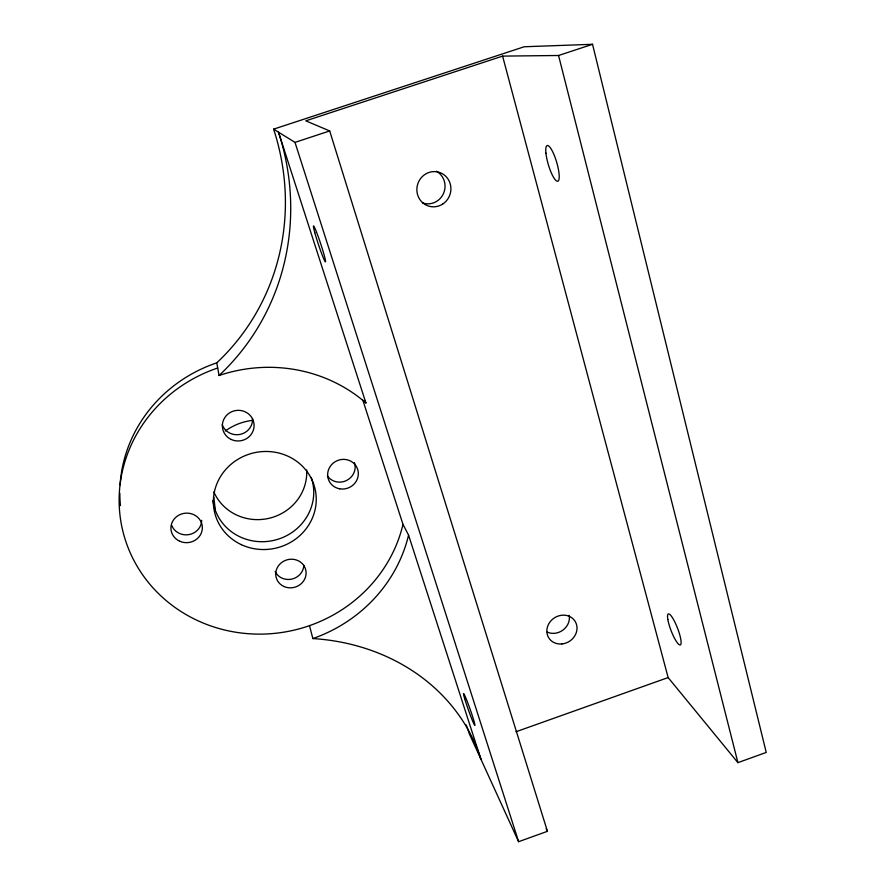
<?xml version="1.0" encoding="UTF-8"?>
<svg xmlns="http://www.w3.org/2000/svg" width="886" height="886" viewBox="0 0 886 886"><rect width="100%" height="100%" fill="white"/><g stroke="black" fill="none" stroke-linecap="round" stroke-linejoin="round"><path stroke-width="1.33" d="M466.202 724.936A197.678 174.188 -15.2 0 1 469.403 733.996L518.609 841.7L547.426 831.312L329.692 130.94L305.792 120.839L502.595 56.106L558.557 55.497L592.535 44.3L766.235 752.435L737.916 762.647L668.133 677.568L502.595 56.106M515.995 731.747L668.133 677.568M219.064 375.509A249.697 236.717 39.5 0 0 278.503 132.18L365.907 402.953A147.486 139.545 -13.3 0 0 219.064 375.509L216.76 362.85A239.142 226.86 40.4 0 0 273.619 129.157L295.005 142.38L329.692 130.94M273.619 129.157L524.202 46.759L592.535 44.3M364.545 400.66L365.907 402.953M362.839 400.184L402.997 524.39L408.568 535.111L480.888 759.125A205.153 179.481 -15.4 0 0 312.869 638.562L309.491 625.66M546.197 828.831L547.426 831.312M295.005 142.38L518.609 841.7M558.557 55.497L737.916 762.647M213.792 497.312L215.364 510.369M402.997 524.39A144.086 136.666 -12.9 0 1 166.225 600.63A144.086 136.666 -12.9 0 1 217.701 368M120.452 505.596A141.749 134.683 -12.7 0 1 119.831 493.247M120.086 484.908A141.749 134.683 -12.7 0 1 216.76 362.85M408.568 535.111A147.486 139.545 -13.3 0 1 312.869 638.562M252.532 418.513A15.616 15.084 -6.9 0 1 222.209 424.693M354.466 462.636A15.217 14.508 -23.4 0 1 346.504 480.522A15.217 14.508 -23.4 0 1 327.388 475.904M225.288 431.006A55.696 53.149 -11.9 0 1 252.421 420.363M306.667 469.968A48.387 46.183 -11.9 0 1 269.2 518.266A48.387 46.183 -11.9 0 1 213.858 491.974M201.687 520.326A15.461 14.541 -4.7 0 1 188.796 534.635A15.461 14.541 -4.7 0 1 171.685 525.354M303.809 565.312A15.029 14.032 -15.7 0 1 291.671 579.123A15.029 14.032 -15.7 0 1 275.136 571.47M569.222 615.371A15.272 13.711 -33.2 0 1 563.153 629.935A15.272 13.711 -33.2 0 1 547.282 632.15M436.322 171.219A17.332 16.646 -73.3 0 1 443.543 193.403A17.332 16.646 -73.3 0 1 422.467 202.872M311.274 477.454A50.735 48.187 -12.8 0 1 274.184 540.294A50.735 48.187 -12.8 0 1 212.917 500.546M231.202 439.456A15.882 15.317 -7.5 0 0 254.06 424.505A15.882 15.317 -7.5 0 0 229.408 412.987A15.882 15.317 -7.5 0 0 231.202 439.456M339.67 488.806A15.472 14.719 -23.5 0 0 357.634 469.237A15.472 14.719 -23.5 0 0 331.674 464.585A15.472 14.719 -23.5 0 0 339.67 488.806M241.446 544.713A51.576 48.896 -13.1 0 0 316.169 496.791A51.576 48.896 -13.1 0 0 236.784 460.022A51.576 48.896 -13.1 0 0 241.446 544.713M179.836 541.28A15.715 14.752 -5 0 0 202.307 526.627A15.715 14.752 -5 0 0 177.787 515.796A15.715 14.752 -5 0 0 179.836 541.28M284.041 586.532A15.272 14.231 -15.9 0 0 306.091 572.212A15.272 14.231 -15.9 0 0 282.601 561.846A15.272 14.231 -15.9 0 0 284.041 586.532M464.685 698.677A16.9 0.93 70.5 0 0 474.519 725.08A16.9 0.93 70.5 0 0 468.561 704.935A16.9 0.93 70.5 0 0 464.685 698.677M314.796 232.675A18.983 1.185 71.6 0 0 325.173 261.658A18.983 1.185 71.6 0 0 318.395 237.116A18.983 1.185 71.6 0 0 314.796 232.675M442.779 204.013A17.687 16.967 -72.5 0 0 442.036 173.534A17.687 16.967 -72.5 0 0 416.863 190.069A17.687 16.967 -72.5 0 0 442.779 204.013M561.901 643.945A15.549 13.921 -33.1 0 0 575.014 621.175A15.549 13.921 -33.1 0 0 548.888 623.633A15.549 13.921 -33.1 0 0 561.901 643.945M545.931 153.167A18.617 4.341 73.5 0 0 557.095 181.209A18.617 4.341 73.5 0 0 554.459 155.781A18.617 4.341 73.5 0 0 545.931 153.167M667.845 619.535A16.59 3.444 68.9 0 0 679.318 644.753A16.59 3.444 68.9 0 0 675.797 624.043A16.59 3.444 68.9 0 0 667.845 619.535"/></g></svg>
